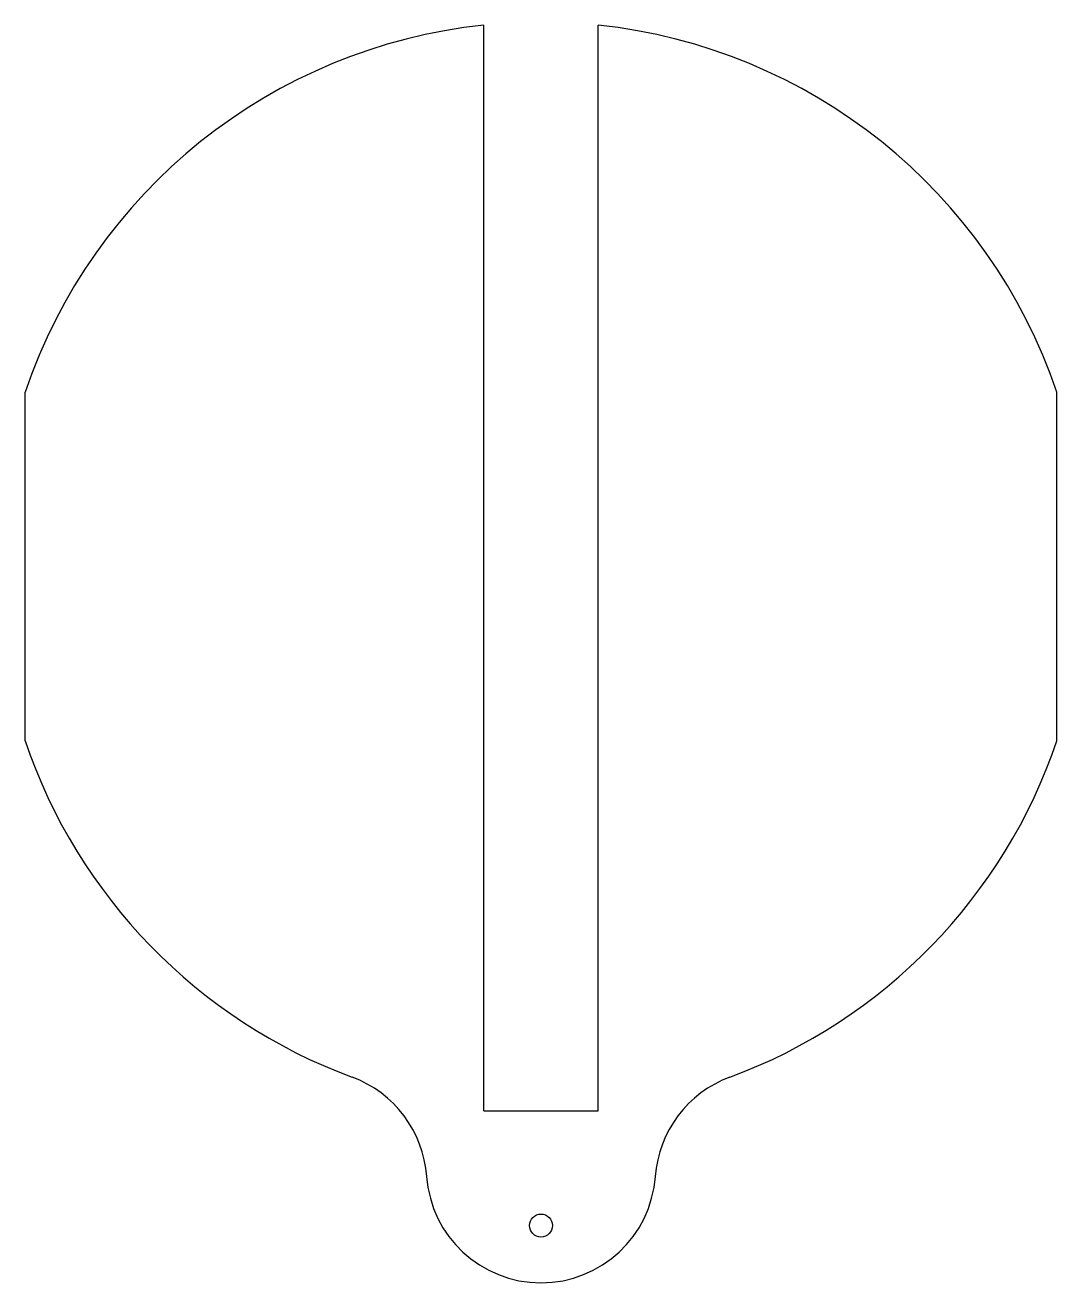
# Model space of a CAD drawing. Header units: inches. Extents: x -2.25 to 2.25, y -3 to 2.49.
import ezdxf

# ---------------------------------------------------------------- set-up
doc = ezdxf.new("R2010")
doc.units = ezdxf.units.IN
doc.header["$MEASUREMENT"] = 0

msp = doc.modelspace()

# ---------------------------------------------------------------- linework, layer by layer
at = {"color": 7, "linetype": 'Continuous', "lineweight": 25}
for p, q in [((-0.25, -2.25), (-0.25, 2.4868)), ((0.25, -2.25), (0.25, 2.4868)), ((-2.25, -0.6353), (-2.25, 0.8853)), ((2.25, -0.6353), (2.25, 0.8853)), ((-0.25, -2.25), (0.25, -2.25))]:
    msp.add_line(p, q, dxfattribs=at)
msp.add_circle((0, -2.75), 0.05, dxfattribs=at)
for centre, radius, start, end in [((0, 0.125), 2.375, 96.0423, 161.3283), ((0, 0.125), 2.375, 18.6717, 83.9577), ((0, 0.125), 2.375, 198.6717, 249.6999), ((0, 0.125), 2.375, 290.3001, 341.3283), ((-0.9974, -2.5714), 0.5, 4.096, 69.6999), ((0.9974, -2.5714), 0.5, 110.3001, 175.904), ((0, -2.5), 0.5, 184.096, 355.904)]:
    msp.add_arc(centre, radius, start, end, dxfattribs=at)

doc.saveas('drawing.dxf')
